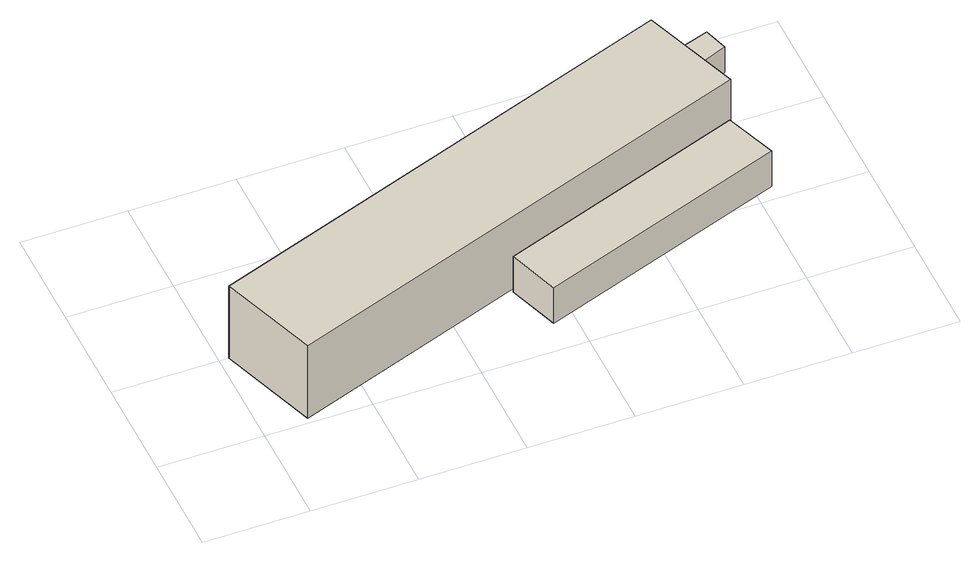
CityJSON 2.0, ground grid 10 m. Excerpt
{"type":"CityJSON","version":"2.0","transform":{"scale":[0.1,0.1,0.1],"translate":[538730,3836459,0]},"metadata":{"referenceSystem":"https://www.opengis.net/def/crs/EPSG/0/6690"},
"CityObjects":{
"building1":{"type":"Building","attributes":{"計測周辺長":117.32,"1/2500図郭":55,"区名":"此花区","町丁目名称":"北港１丁目","街区番号":4,"class":"3001","usage":"441","measuredHeight":8.5,"storeysAboveGround":1,"BuildingDetailAttribute.buildingRoofEdgeArea":488.19,"BuildingDetailAttribute.buildingStructureType":"610","BuildingDetailAttribute.buildingStructureOrgType":"2","BuildingDetailAttribute.detailedUsage":"1520","BuildingDetailAttribute.specifiedBuildingCoverageRate":0.6,"BuildingDetailAttribute.surveyYear":2017,"BuildingTsunamiRiskAttribute.description":"1","BuildingTsunamiRiskAttribute.rank":"2","BuildingTsunamiRiskAttribute.depth":1.78,"BuildingHighTideRiskAttribute.description":"1","BuildingHighTideRiskAttribute.rank":"4","BuildingHighTideRiskAttribute.depth":5.23,"BuildingIDAttribute.prefecture":"27","BuildingIDAttribute.city":"27104"},"geometry":[{"type":"Solid","lod":"1","boundaries":[[[[0,1,2,3]],[[2,4,5,3]],[[1,6,4,2]],[[0,7,6,1]],[[3,5,7,0]],[[4,6,7,5]]]]}]},
"building2":{"type":"Building","attributes":{"class":"3003","measuredHeight":4.2,"BuildingDetailAttribute.specifiedBuildingCoverageRate":0.6,"BuildingDetailAttribute.surveyYear":2017,"BuildingTsunamiRiskAttribute.description":"1","BuildingTsunamiRiskAttribute.rank":"2","BuildingTsunamiRiskAttribute.depth":1.67,"BuildingHighTideRiskAttribute.description":"1","BuildingHighTideRiskAttribute.rank":"4","BuildingHighTideRiskAttribute.depth":5.12,"BuildingIDAttribute.prefecture":"27","BuildingIDAttribute.city":"27104"},"geometry":[{"type":"Solid","lod":"1","boundaries":[[[[8,9,10,11]],[[10,12,13,11]],[[9,14,12,10]],[[8,15,14,9]],[[11,13,15,8]],[[12,14,15,13]]]]}]},
"building3":{"type":"Building","attributes":{"計測周辺長":11.71,"1/2500図郭":55,"区名":"此花区","町丁目名称":"北港１丁目","街区番号":4,"class":"3001","usage":"441","storeysAboveGround":1,"BuildingDetailAttribute.buildingRoofEdgeArea":8.41,"BuildingDetailAttribute.buildingStructureType":"610","BuildingDetailAttribute.buildingStructureOrgType":"2","BuildingDetailAttribute.detailedUsage":"1520","BuildingDetailAttribute.specifiedBuildingCoverageRate":0.6,"BuildingDetailAttribute.surveyYear":2017,"BuildingTsunamiRiskAttribute.description":"1","BuildingTsunamiRiskAttribute.rank":"2","BuildingTsunamiRiskAttribute.depth":1.6,"BuildingHighTideRiskAttribute.description":"1","BuildingHighTideRiskAttribute.rank":"4","BuildingHighTideRiskAttribute.depth":5.05,"BuildingIDAttribute.prefecture":"27","BuildingIDAttribute.city":"27104"},"geometry":[{"type":"Solid","lod":"1","boundaries":[[[[16,17,18,19]],[[18,20,21,19]],[[17,22,20,18]],[[16,23,22,17]],[[19,21,23,16]],[[20,22,23,21]]]]}]}
},
"vertices":[
[9,100,6],[467,262,6],[501,168,6],[42,6,6],[501,168,91],[42,6,91],[467,262,91],[9,100,91],
[263,80,7],[498,163,7],[516,114,7],[280,31,7],[516,114,49],[280,31,49],[498,163,49],[263,80,49],
[492,267,11],[525,278,11],[532,255,11],[502,243,11],[532,255,41],[502,243,41],[525,278,41],[492,267,41]
]}
